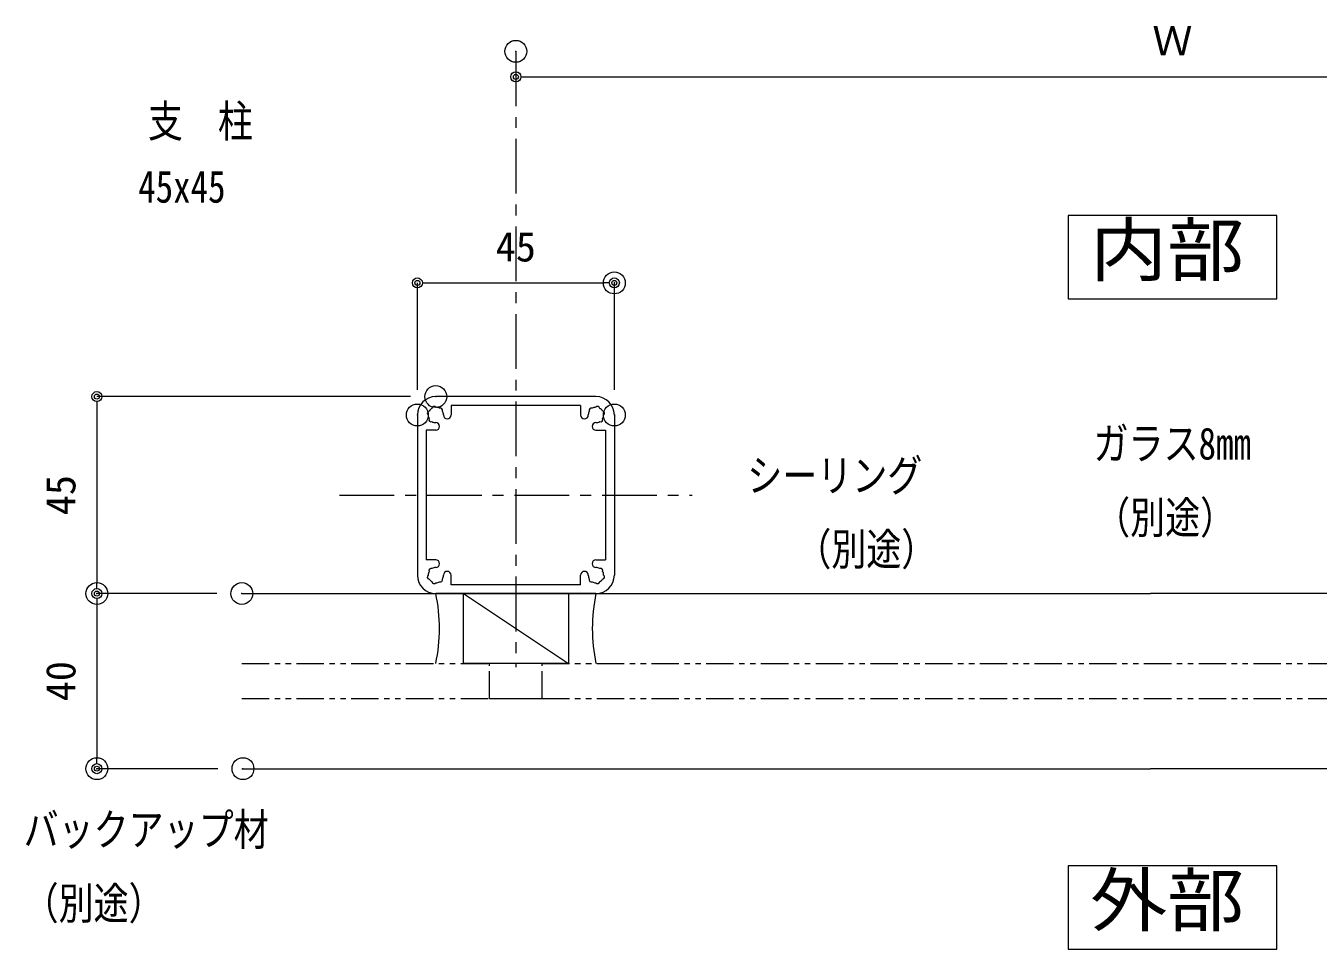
# Model space of a CAD drawing. Units: millimetres, scale not verified. Extents: x -3564 to 3564, y -1188 to 1188.
# Drawn here: x -1381 to -791, y -46 to 376 of the extents above; entities that cross this region are included whole.
import ezdxf
from ezdxf.enums import TextEntityAlignment as Align

# ---------------------------------------------------------------- set-up
doc = ezdxf.new("R2010")
doc.units = ezdxf.units.MM
doc.header["$LTSCALE"] = 20
doc.header["$PDMODE"] = 32
doc.header["$PDSIZE"] = 10
doc.linetypes.add('USER1', pattern=[2, 1.25, -0.25, 0.25, -0.25])
doc.linetypes.add('USER2', pattern=[1.25, 0.625, -0.125, 0.125, -0.125, 0.125, -0.125])
for name, color, linetype, lineweight in [('0-0_0', 7, 'Continuous', 18), ('0-1_DEFPOINTS', 7, 'Continuous', 18), ('0-3_MOJI', 7, 'Continuous', 18), ('0-8_3中心線', 2, 'USER1', 18), ('0-A_1手摺寸法', 7, 'Continuous', 18), ('0-C_P4-12', 7, 'Continuous', 18), ('0-D_2a', 1, 'USER2', 18), ('0-E_4アルミ', 6, 'Continuous', 18)]:
    doc.layers.add(name, color=color, linetype=linetype, lineweight=lineweight)
doc.styles.add('ＭＳ ゴシック', font='')
doc.styles.get('ＭＳ ゴシック').set_extended_font_data('MS Gothic')

# ---------------------------------------------------------------- blocks, each defined once
blk = doc.blocks.new('_ORIGIN2')
at = {"layer": '0-0_0'}
blk.add_line((-0.5, 0), (-1, 0), dxfattribs=at)
for radius in [0.5, 0.25]:
    blk.add_circle((0, 0), radius, dxfattribs=at)
blk = doc.blocks.new('D84')
at = {"layer": '0-1_DEFPOINTS'}
for p in [(4535.37, 1408.45), (5135.37, 1408.45), (5135.37, 1396.79)]:
    blk.add_point(p, dxfattribs=at)
at = {"layer": '0-A_1手摺寸法'}
for p, q in [((4535.37, 1396.95), (4535.37, 1396.79)), ((4539.97, 1396.79), (5130.77, 1396.79)), ((5135.37, 1396.95), (5135.37, 1396.79))]:
    blk.add_line(p, q, dxfattribs=at)
at = {"layer": '0-A_1手摺寸法', "xscale": 4.6, "yscale": 4.6, "rotation": 180}
blk.add_blockref('_ORIGIN2', (4535.37, 1396.79), dxfattribs=at)
at = {"layer": '0-A_1手摺寸法', "xscale": 4.6, "yscale": 4.6}
blk.add_blockref('_ORIGIN2', (5135.37, 1396.79), dxfattribs=at)
at = {"layer": '0-A_1手摺寸法', "style": 'ＭＳ ゴシック'}
blk.add_text('Ｗ', height=13.49, dxfattribs=at).set_placement((4826.17, 1402.54), align=Align.BOTTOM_LEFT)
blk = doc.blocks.new('D62')
at = {"layer": '0-1_DEFPOINTS'}
for p in [(4498.77, 1250.72), (4343.94, 1160.72), (4410.17, 1160.72)]:
    blk.add_point(p, dxfattribs=at)
at = {"layer": '0-A_1手摺寸法'}
for p, q in [((4487.27, 1250.72), (4343.94, 1250.72)), ((4343.94, 1246.12), (4343.94, 1165.32)), ((4398.67, 1160.72), (4343.94, 1160.72))]:
    blk.add_line(p, q, dxfattribs=at)
at = {"layer": '0-A_1手摺寸法', "xscale": 4.6, "yscale": 4.6}
for p, rotation in [((4343.94, 1250.72), 90), ((4343.94, 1160.72), 270)]:
    blk.add_blockref('_ORIGIN2', p, dxfattribs=dict(at, rotation=rotation))
at = {"layer": '0-A_1手摺寸法', "style": 'ＭＳ ゴシック'}
blk.add_text('45', height=13.49, rotation=90, dxfattribs=at).set_placement((4338.19, 1196.52), align=Align.BOTTOM_LEFT)
blk = doc.blocks.new('D63')
at = {"layer": '0-1_DEFPOINTS'}
for p in [(4410.17, 1160.72), (4343.94, 1080.72), (4410.67, 1080.72)]:
    blk.add_point(p, dxfattribs=at)
at = {"layer": '0-A_1手摺寸法'}
for p, q in [((4398.67, 1160.72), (4343.94, 1160.72)), ((4343.94, 1156.12), (4343.94, 1085.32)), ((4399.17, 1080.72), (4343.94, 1080.72))]:
    blk.add_line(p, q, dxfattribs=at)
at = {"layer": '0-A_1手摺寸法', "xscale": 4.6, "yscale": 4.6}
for p, rotation in [((4343.94, 1160.72), 90), ((4343.94, 1080.72), 270)]:
    blk.add_blockref('_ORIGIN2', p, dxfattribs=dict(at, rotation=rotation))
at = {"layer": '0-A_1手摺寸法', "style": 'ＭＳ ゴシック'}
blk.add_text('40', height=13.49, rotation=90, dxfattribs=at).set_placement((4338.19, 1111.52), align=Align.BOTTOM_LEFT)
blk = doc.blocks.new('D68')
at = {"layer": '0-1_DEFPOINTS'}
for p in [(4580.37, 1302.65), (4490.37, 1242.32), (4580.37, 1242.32)]:
    blk.add_point(p, dxfattribs=at)
at = {"layer": '0-A_1手摺寸法'}
for p, q in [((4490.37, 1253.82), (4490.37, 1302.65)), ((4494.97, 1302.65), (4575.77, 1302.65)), ((4580.37, 1253.82), (4580.37, 1302.65))]:
    blk.add_line(p, q, dxfattribs=at)
at = {"layer": '0-A_1手摺寸法', "xscale": 4.6, "yscale": 4.6, "rotation": 180}
blk.add_blockref('_ORIGIN2', (4490.37, 1302.65), dxfattribs=at)
at = {"layer": '0-A_1手摺寸法', "xscale": 4.6, "yscale": 4.6}
blk.add_blockref('_ORIGIN2', (4580.37, 1302.65), dxfattribs=at)
at = {"layer": '0-A_1手摺寸法', "style": 'ＭＳ ゴシック'}
blk.add_text('45', height=13.49, dxfattribs=at).set_placement((4526.17, 1308.4), align=Align.BOTTOM_LEFT)

msp = doc.modelspace()

# ---------------------------------------------------------------- linework, layer by layer
at = {"layer": '0-8_3中心線'}
for p, q in [((-1157.55, 363.93), (-1157.55, 82.59)), ((-1238.17, 161.2), (-1076.94, 161.2))]:
    msp.add_line(p, q, dxfattribs=at)
at = {"layer": '0-A_1手摺寸法', "color": 3}
for p, q in [((-1282.76, 116.2), (-1161.55, 116.2)), ((-1181.55, 116.2), (-1133.55, 84.2)), ((-1153.55, 116.2), (-867.55, 116.2)), ((-512.55, 116.2), (-867.55, 116.2)), ((-1169.55, 68.2), (-1145.55, 68.2)), ((-512.55, 36.2), (-867.55, 36.2))]:
    msp.add_line(p, q, dxfattribs=at)
msp.add_lwpolyline([(-1181.55, 116.2), (-1133.55, 116.2), (-1133.55, 84.2), (-1181.55, 84.2)], close=True, dxfattribs=at)
msp.add_lwpolyline([(-1282.76, 36.2), (-1157.55, 36.2), (-867.55, 36.2)], dxfattribs=at)
for centre, start, end in [((-1269.86, 100.2), 348.06661, 11.93339), ((-1045.25, 100.2), 168.06661, 191.93339)]:
    msp.add_arc(centre, 77.38, start, end, dxfattribs=at)
at = {"layer": '0-C_P4-12'}
for p, q in [((-905.22, 288.88), (-905.22, 250.87)), ((-905.22, -8.25), (-905.22, -46.26))]:
    msp.add_line(p, q, dxfattribs=at)
for points in [[(-905.22, 250.87), (-809.89, 250.87), (-809.89, 288.88), (-905.22, 288.88)], [(-905.22, -46.26), (-809.89, -46.26), (-809.89, -8.25), (-905.22, -8.25)]]:
    msp.add_lwpolyline(points, dxfattribs=at)
at = {"layer": '0-D_2a'}
for p, q in [((-1282.76, 84.2), (-1169.55, 84.2)), ((-1169.55, 68.2), (-1169.55, 84.2)), ((-1145.55, 84.2), (-550.55, 84.2)), ((-1145.55, 68.2), (-1145.55, 84.2)), ((-1282.76, 68.2), (-1169.55, 68.2)), ((-1145.55, 68.2), (-550.55, 68.2))]:
    msp.add_line(p, q, dxfattribs=at)
at = {"layer": '0-E_4アルミ'}
for p, q in [((-1120.95, 206.2), (-1194.15, 206.2)), ((-1127.95, 202.2), (-1187.15, 202.2)), ((-1187.15, 202.2), (-1187.15, 197.8)), ((-1127.95, 202.2), (-1127.95, 197.8)), ((-1202.55, 197.8), (-1202.55, 124.6)), ((-1112.55, 197.8), (-1112.55, 124.6)), ((-1198.55, 190.8), (-1198.55, 131.6)), ((-1194.15, 190.8), (-1198.55, 190.8)), ((-1120.95, 190.8), (-1116.55, 190.8)), ((-1116.55, 190.8), (-1116.55, 131.6)), ((-1194.15, 131.6), (-1198.55, 131.6)), ((-1120.95, 131.6), (-1116.55, 131.6)), ((-1187.15, 120.2), (-1187.15, 124.6)), ((-1127.95, 120.2), (-1127.95, 124.6)), ((-1127.95, 120.2), (-1187.15, 120.2)), ((-1120.95, 116.2), (-1194.15, 116.2))]:
    msp.add_line(p, q, dxfattribs=at)
for centre, radius, start, end in [((-1194.15, 197.8), 8.4, 90, 180), ((-1194.15, 197.8), 3.5, 120.35889, 135), ((-1194.93, 200.7), 1, 105, 172.97569), ((-1194.93, 200.7), 1, 37.02431, 105), ((-1194.15, 197.8), 3.5, 75, 89.64111), ((-1194.15, 197.8), 3.5, 60.35889, 75), ((-1192.03, 199.92), 1, 45, 112.97569), ((-1123.08, 199.92), 1, 67.02431, 135), ((-1120.95, 197.8), 3.5, 105, 119.64111), ((-1120.95, 197.8), 3.5, 90.35889, 105), ((-1120.18, 200.7), 1, 75, 142.97569), ((-1120.95, 197.8), 8.4, 0, 90), ((-1120.18, 200.7), 1, 7.02431, 75), ((-1120.95, 197.8), 3.5, 45, 59.64111), ((-1197.05, 198.58), 1, 165, 232.97569), ((-1197.05, 198.58), 1, 97.02431, 165), ((-1194.15, 197.8), 3.5, 180.35889, 195), ((-1194.15, 197.8), 3.5, 195, 209.64111), ((-1196.28, 195.68), 1, 157.02431, 225), ((-1194.15, 197.8), 3.5, 135, 149.64111), ((-1196.28, 195.68), 1, 225, 292.97569), ((-1192.03, 199.92), 1, 337.02431, 45), ((-1194.15, 197.8), 3.5, 15, 29.64111), ((-1194.15, 197.8), 3.5, 0.35889, 15), ((-1188.9, 197.8), 1.75, 180, 0), ((-1126.2, 197.8), 1.75, 180, 360), ((-1120.95, 197.8), 3.5, 165, 179.64111), ((-1120.95, 197.8), 3.5, 150.35889, 165), ((-1123.08, 199.92), 1, 135, 202.97569), ((-1118.83, 195.68), 1, 247.02431, 315), ((-1120.95, 197.8), 3.5, 30.35889, 45), ((-1118.83, 195.68), 1, 315, 22.97569), ((-1118.06, 198.58), 1, 15, 82.97569), ((-1120.95, 197.8), 3.5, 330.35889, 345), ((-1120.95, 197.8), 3.5, 345, 359.64111), ((-1118.06, 198.58), 1, 307.02431, 15), ((-1194.15, 197.8), 3.5, 240.35889, 255), ((-1194.15, 197.8), 3.5, 255, 270), ((-1194.15, 192.55), 1.75, 270, 90), ((-1120.95, 192.55), 1.75, 90, 270), ((-1120.95, 197.8), 3.5, 270, 285), ((-1120.95, 197.8), 3.5, 285, 299.64111), ((-1194.15, 129.85), 1.75, 270, 90), ((-1120.95, 129.85), 1.75, 90, 270), ((-1194.15, 124.6), 8.4, 180, 270), ((-1197.05, 123.83), 1, 127.02431, 195), ((-1194.15, 124.6), 3.5, 165, 179.64111), ((-1194.15, 124.6), 3.5, 150.35889, 165), ((-1196.28, 126.72), 1, 135, 202.97569), ((-1196.28, 126.72), 1, 67.02431, 135), ((-1194.15, 124.6), 3.5, 105, 119.64111), ((-1194.15, 124.6), 3.5, 90, 105), ((-1194.15, 124.6), 3.5, 345, 359.64111), ((-1188.9, 124.6), 1.75, 360, 180), ((-1126.2, 124.6), 1.75, 0, 180), ((-1120.95, 124.6), 3.5, 180.35889, 195), ((-1120.95, 124.6), 3.5, 75, 90), ((-1120.95, 124.6), 8.4, 270, 360), ((-1120.95, 124.6), 3.5, 60.35889, 75), ((-1118.83, 126.72), 1, 45, 112.97569), ((-1118.83, 126.72), 1, 337.02431, 45), ((-1120.95, 124.6), 3.5, 15, 29.64111), ((-1120.95, 124.6), 3.5, 0.35889, 15), ((-1118.06, 123.83), 1, 345, 52.97569), ((-1197.05, 123.83), 1, 195, 262.97569), ((-1194.15, 124.6), 3.5, 210.35889, 225), ((-1194.15, 124.6), 3.5, 225, 239.64111), ((-1194.93, 121.71), 1, 187.02431, 255), ((-1194.93, 121.71), 1, 255, 322.97569), ((-1194.15, 124.6), 3.5, 270.35889, 285), ((-1194.15, 124.6), 3.5, 285, 299.64111), ((-1192.03, 122.48), 1, 247.02431, 315), ((-1192.03, 122.48), 1, 315, 22.97569), ((-1194.15, 124.6), 3.5, 330.35889, 345), ((-1120.95, 124.6), 3.5, 195, 209.64111), ((-1123.08, 122.48), 1, 157.02431, 225), ((-1123.08, 122.48), 1, 225, 292.97569), ((-1120.95, 124.6), 3.5, 240.35889, 255), ((-1120.95, 124.6), 3.5, 255, 269.64111), ((-1120.18, 121.71), 1, 217.02431, 285), ((-1120.18, 121.71), 1, 285, 352.97569), ((-1120.95, 124.6), 3.5, 300.35889, 315), ((-1120.95, 124.6), 3.5, 315, 329.64111), ((-1118.06, 123.83), 1, 277.02431, 345)]:
    msp.add_arc(centre, radius, start, end, dxfattribs=at)

# ---------------------------------------------------------------- block references
at = {"layer": '0-A_1手摺寸法'}
for name in ['D84', 'D68', 'D62', 'D63']:
    msp.add_blockref(name, (-5692.93, -1044.52), dxfattribs=at)

# ---------------------------------------------------------------- texts
at = {"layer": '0-3_MOJI', "style": 'ＭＳ ゴシック', "width": 0.8}
for s, p in [('支\u3000柱', (-1325.68, 320.34)), ('45x45', (-1330.11, 290.41)), ('ガラス8mm', (-893.6, 173.05)), ('シーリング', (-1051.82, 158.44)), ('（別途）', (-892.89, 139.22)), ('（別途）', (-1029.42, 124.76)), ('バックアップ材', (-1382.48, -3.34)), ('（別途）', (-1382.48, -37.02))]:
    msp.add_text(s, height=14.66, dxfattribs=at).set_placement(p, align=Align.BOTTOM_LEFT)
at = {"layer": '0-C_P4-12', "style": 'ＭＳ ゴシック', "width": 1.1}
for s, p in [('内部', (-895.16, 254.5)), ('外部', (-895.16, -42.63))]:
    msp.add_text(s, height=23.46, dxfattribs=at).set_placement(p, align=Align.BOTTOM_LEFT)

doc.saveas('drawing.dxf')
